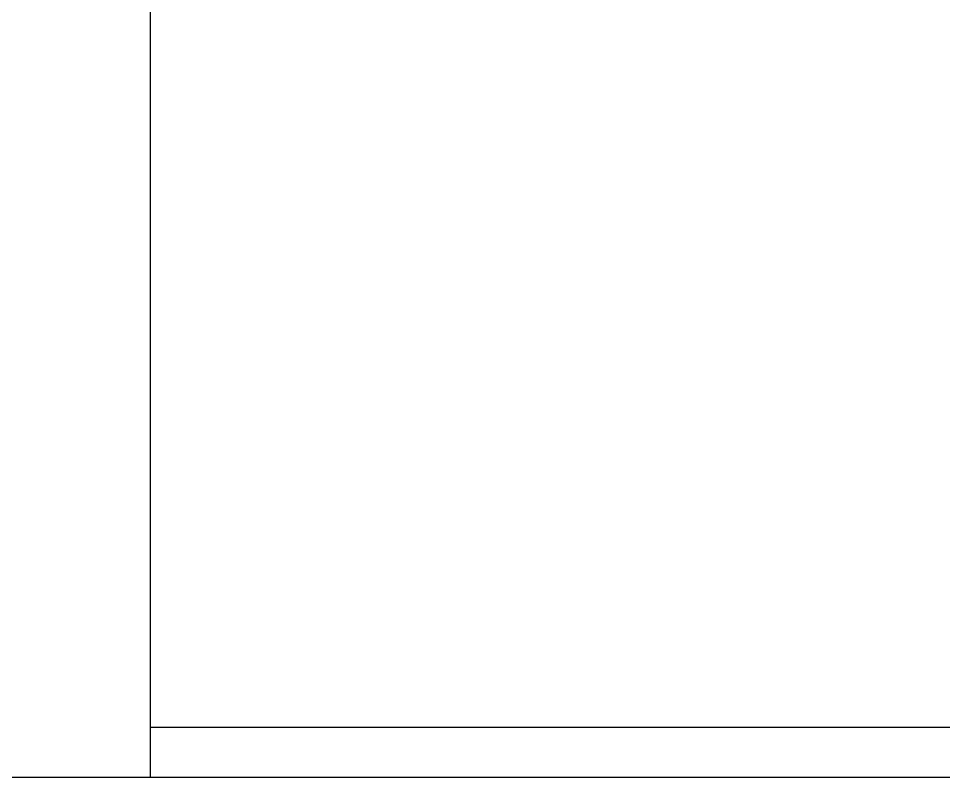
# Model space of a CAD drawing. Header units: metres. Extents: x -355 to 973, y -73 to 238.
# Drawn here: x 501.317 to 502.238, y 210.335 to 211.09 of the extents above; entities that cross this region are included whole.
import ezdxf

# ---------------------------------------------------------------- set-up
doc = ezdxf.new("R2010")
doc.units = ezdxf.units.M
doc.header["$LTSCALE"] = 3
doc.header["$MEASUREMENT"] = 0
doc.linetypes.add('ACAD_ISO02W100', pattern=[15, 12, -3])
doc.layers.add('4', color=4, linetype='ACAD_ISO02W100')
doc.layers.add('alaem', color=230, linetype='Continuous', lineweight=5)

msp = doc.modelspace()

# ---------------------------------------------------------------- linework, layer by layer
for p, q in [((501.44855, 210.33483), (501.44855, 211.33483)), ((501.44855, 210.33483), (501.44855, 210.38483)), ((501.44855, 210.38483), (503.35705, 210.38483)), ((503.85205, 210.33483), (491.85205, 210.33483)), ((503.85205, 210.33483), (491.94705, 210.33483)), ((503.85055, 210.33483), (501.05705, 210.33483))]:
    msp.add_line(p, q)
at = {"layer": '4'}
msp.add_lwpolyline([(501.44855, 210.33483), (501.44855, 211.53483), (503.75705, 211.53483), (503.75705, 210.33483), (501.44855, 210.33483)], dxfattribs=at)
at = {"layer": 'alaem'}
msp.add_lwpolyline([(491.94705, 210.33483), (491.94705, 224.33483), (493.54195, 224.33483), (493.54195, 222.33483), (496.54195, 222.33483), (496.54195, 224.33483), (498.55855, 224.33483), (498.55855, 219.23483), (500.05705, 219.23483), (500.05705, 219.83483), (502.25705, 219.83483), (502.25705, 221.73483), (503.75705, 221.73483), (503.75705, 211.53483), (501.44855, 211.53483), (501.44855, 210.33483), (498.35855, 210.33483), (498.35855, 211.23483), (495.54405, 211.23483), (495.54405, 210.33483)], close=True, dxfattribs=at)

doc.saveas('drawing.dxf')
